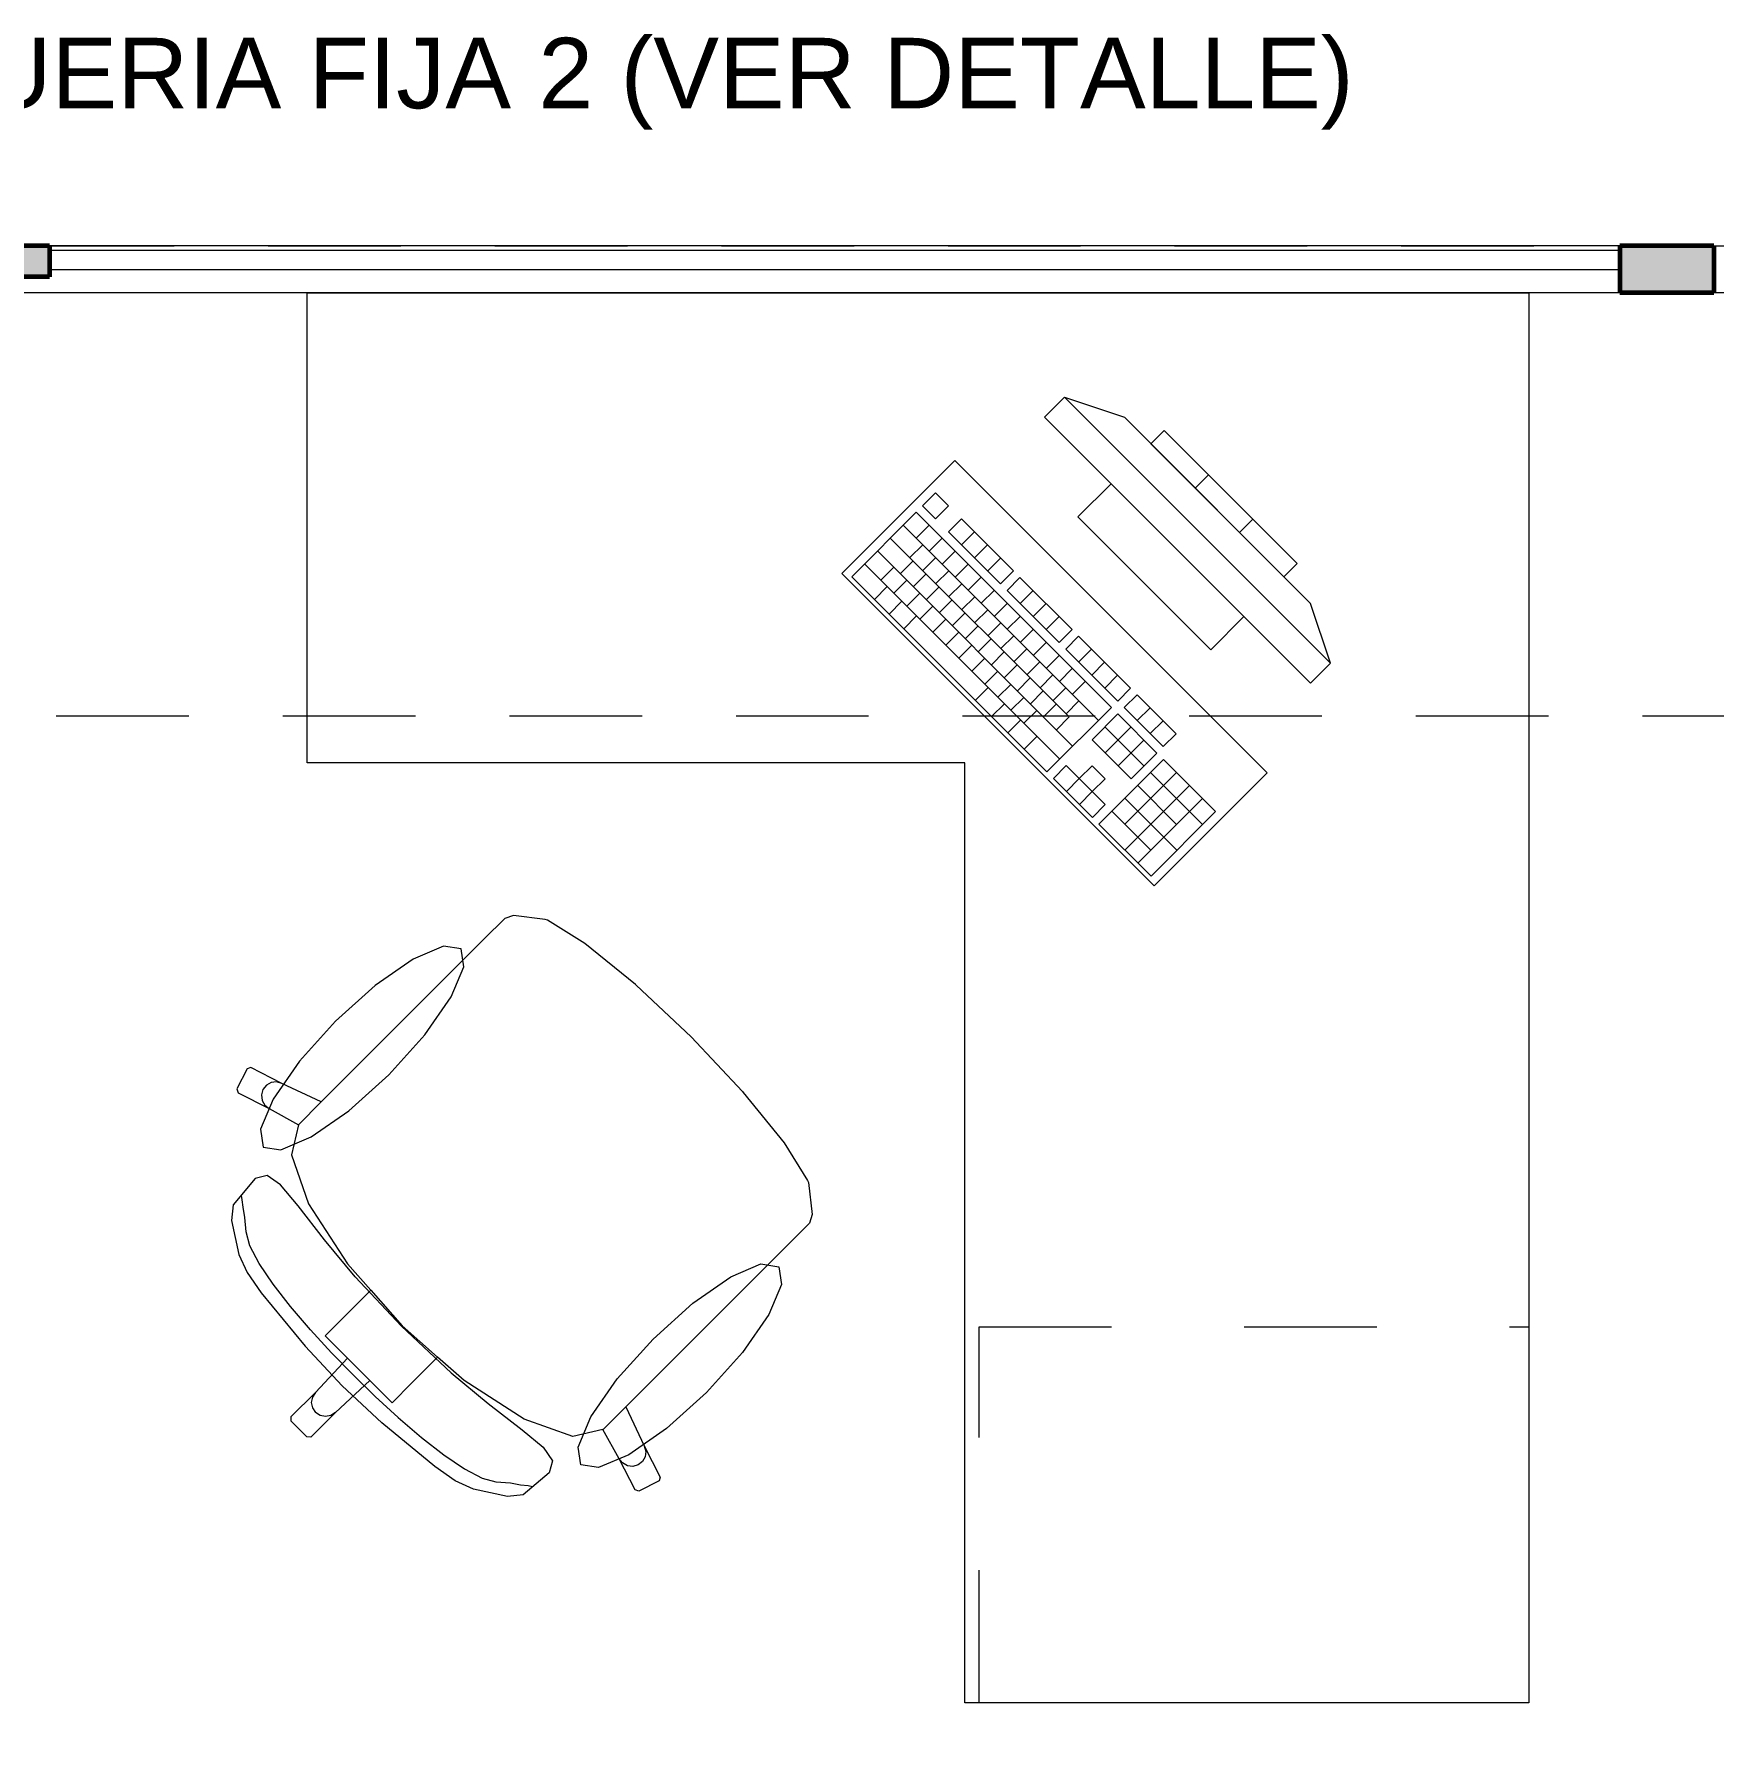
# Model space of a CAD drawing. Header units: inches. Extents: x -38 to 5698, y -33 to 92.
# Drawn here: x 303.458 to 305.245, y 15.813 to 17.625 of the extents above; entities that cross this region are included whole.
import ezdxf

# ---------------------------------------------------------------- set-up
doc = ezdxf.new("R2010")
doc.units = ezdxf.units.IN
doc.header["$MEASUREMENT"] = 0
doc.set_wipeout_variables(frame=1)
for name, pattern in [('Hidden Line', [0.195611, 0.141111, -0.0545]), ('Rayas', [0.282222, 0.141111, -0.141111]), ('Wipeout_Contour', [1, 0, -1])]:
    doc.linetypes.add(name, pattern=pattern)
for name, color, linetype in [('02 _ ARQ _ ZON _ Espacio.3D', 7, 'Continuous'), ('08 _ STR _ EXT _ 09 Vigas', 7, 'Continuous'), ('Acabado - Muros', 7, 'Continuous'), ('Interior - Mobiliario', 7, 'Continuous'), ('Notas - Etiquetas', 251, 'Continuous')]:
    doc.layers.add(name, color=color, linetype=linetype)
doc.styles.add('Estilo_Generado_4', font='swisse.ttf')
doc.dimstyles.new('Estilo_Generado__8', dxfattribs={"dimtxt": 0.18, "dimasz": 0.0912, "dimexe": 0.18, "dimexo": 0.0625, "dimgap": 0, "dimtad": 0, "dimtih": 1, "dimtoh": 1, "dimdec": 4, "dimzin": 0, "dimdsep": 46, "dimcen": 0.09, "dimadec": 0, "dimazin": 0, "dimtfac": 1, "dimtdec": 4, "dimtmove": 0, "dimatfit": 3, "dimldrblk": 'ARROWHEAD_5', "dimfxl": 1, "dimtolj": 1, "dimtzin": 0, "dimarcsym": 0})

# ---------------------------------------------------------------- blocks, each defined once
blk = doc.blocks.new('ARROWHEAD_5')
at = {"linetype": 'Continuous', "lineweight": 0}
blk.add_hatch(color=0, dxfattribs=at).paths.add_polyline_path([(-1, 0.2679), (0, 0), (-1, -0.2679)])
at = {"color": 0, "linetype": 'Continuous', "lineweight": 0}
blk.add_line((0, 0), (-1, 0), dxfattribs=at)

msp = doc.modelspace()

# ---------------------------------------------------------------- linework, layer by layer
at = {"layer": '02 _ ARQ _ ZON _ Espacio.3D', "color": 254, "linetype": 'Continuous', "lineweight": 0, "flags": 128}
for points in [[(297.57, 17.4), (322.07, 17.4)], [(308.07, 16.5), (307.57, 16.5), (307.57, 17.35), (303.045, 17.35), (303.044, 7.7), (306.9526, 7.7), (306.9514, 7.3505), (307.57, 7.3505), (307.57, 8.1), (308.07, 8.1)]]:
    msp.add_lwpolyline(points, dxfattribs=at)
at = {"layer": '08 _ STR _ EXT _ 09 Vigas', "color": 251, "linetype": 'Hidden Line', "lineweight": 13}
msp.add_line((301.07, 16.9), (307.57, 16.9), dxfattribs=at)
at = {"layer": 'Acabado - Muros', "color": 7, "linetype": 'Continuous', "lineweight": 60}
msp.add_line((305.245, 17.4), (305.245, 17.35), dxfattribs=at)
at = {"layer": 'Interior - Mobiliario', "color": 175, "linetype": 'Continuous', "lineweight": 13}
for p, q in [((304.554, 17.2389), (304.5328, 17.2177)), ((304.8369, 16.9561), (304.554, 17.2389)), ((304.554, 17.2389), (304.6177, 17.2177)), ((304.5328, 17.2177), (304.8156, 16.9349)), ((304.6177, 17.2177), (304.8156, 17.0197)), ((304.6601, 17.2036), (304.6459, 17.1894)), ((304.8015, 17.0621), (304.6601, 17.2036)), ((304.6459, 17.1894), (304.7874, 17.048)), ((304.6035, 17.147), (304.5682, 17.1116)), ((304.7449, 17.0056), (304.6035, 17.147)), ((304.6931, 17.1423), (304.7072, 17.1564)), ((304.4166, 17.1372), (304.4029, 17.1235)), ((304.4305, 17.1233), (304.4166, 17.1372)), ((304.3961, 17.1166), (304.3275, 17.048)), ((304.6038, 16.9089), (304.3961, 17.1166)), ((304.4029, 17.1235), (304.4168, 17.1096)), ((304.4168, 17.1096), (304.4305, 17.1233)), ((304.5682, 17.1116), (304.7096, 16.9702)), ((304.3823, 17.1029), (304.5901, 16.8952)), ((304.3962, 17.089), (304.4099, 17.1028)), ((304.4443, 17.1095), (304.4306, 17.0958)), ((304.4306, 17.0958), (304.486, 17.0404)), ((304.4997, 17.0541), (304.4443, 17.1095)), ((304.4445, 17.0819), (304.4582, 17.0956)), ((304.7402, 17.0951), (304.7544, 17.1093)), ((304.3549, 17.0755), (304.5626, 16.8677)), ((304.3686, 17.0892), (304.559, 16.8988)), ((304.3894, 17.0684), (304.4031, 17.0821)), ((304.41, 17.0752), (304.4238, 17.0889)), ((304.4239, 17.0613), (304.4376, 17.0751)), ((304.4583, 17.0681), (304.472, 17.0818)), ((304.3412, 17.0617), (304.5489, 16.854)), ((304.3585, 17.0444), (304.3722, 17.0581)), ((304.3792, 17.0512), (304.3929, 17.0649)), ((304.4033, 17.0546), (304.417, 17.0683)), ((304.4377, 17.0475), (304.4514, 17.0612)), ((304.4722, 17.0542), (304.4859, 17.0679)), ((304.7874, 17.048), (304.8015, 17.0621)), ((304.3275, 17.048), (304.5352, 16.8403)), ((304.3724, 17.0306), (304.3861, 17.0443)), ((304.393, 17.0374), (304.4067, 17.0511)), ((304.4171, 17.0407), (304.4308, 17.0544)), ((304.4309, 17.0269), (304.4447, 17.0406)), ((304.4516, 17.0336), (304.4653, 17.0474)), ((304.486, 17.0404), (304.4997, 17.0541)), ((304.5066, 17.0472), (304.4929, 17.0334)), ((304.562, 16.9918), (304.5066, 17.0472)), ((304.3517, 17.0238), (304.3654, 17.0375)), ((304.3673, 17.0082), (304.381, 17.0219)), ((304.3862, 17.0167), (304.3999, 17.0305)), ((304.4068, 17.0235), (304.4206, 17.0372)), ((304.4207, 17.0097), (304.4344, 17.0234)), ((304.4448, 17.013), (304.4585, 17.0267)), ((304.4654, 17.0198), (304.4791, 17.0335)), ((304.4929, 17.0334), (304.5483, 16.9781)), ((304.5068, 17.0196), (304.5205, 17.0333)), ((304.3829, 16.9926), (304.3966, 17.0064)), ((304.4001, 17.0029), (304.4138, 17.0166)), ((304.4139, 16.989), (304.4276, 17.0028)), ((304.4345, 16.9958), (304.4483, 17.0095)), ((304.4586, 16.9992), (304.4724, 17.0129)), ((304.4793, 17.006), (304.493, 17.0197)), ((304.4931, 16.9921), (304.5068, 17.0058)), ((304.5206, 17.0058), (304.5343, 17.0195)), ((304.5345, 16.9919), (304.5482, 17.0056)), ((304.7096, 16.9702), (304.7449, 17.0056)), ((304.8369, 16.9561), (304.8156, 17.0197)), ((304.4278, 16.9752), (304.4415, 16.9889)), ((304.4484, 16.982), (304.4621, 16.9957)), ((304.4725, 16.9853), (304.4862, 16.999)), ((304.4863, 16.9715), (304.5, 16.9852)), ((304.507, 16.9783), (304.5207, 16.992)), ((304.5483, 16.9781), (304.562, 16.9918)), ((304.569, 16.9848), (304.5552, 16.9711)), ((304.6243, 16.9295), (304.569, 16.9848)), ((304.4416, 16.9613), (304.4553, 16.9751)), ((304.4622, 16.9681), (304.476, 16.9819)), ((304.4761, 16.9543), (304.4898, 16.968)), ((304.5002, 16.9576), (304.5139, 16.9713)), ((304.5208, 16.9644), (304.5345, 16.9781)), ((304.5552, 16.9711), (304.6106, 16.9157)), ((304.5691, 16.9573), (304.5828, 16.971)), ((304.4554, 16.9475), (304.4692, 16.9612)), ((304.4693, 16.9337), (304.483, 16.9474)), ((304.4899, 16.9404), (304.5036, 16.9542)), ((304.514, 16.9438), (304.5277, 16.9575)), ((304.5347, 16.9506), (304.5484, 16.9643)), ((304.5485, 16.9367), (304.5622, 16.9504)), ((304.5829, 16.9434), (304.5966, 16.9572)), ((304.8156, 16.9349), (304.8369, 16.9561)), ((304.459, 16.9165), (304.4728, 16.9302)), ((304.4831, 16.9198), (304.4969, 16.9335)), ((304.5038, 16.9266), (304.5175, 16.9403)), ((304.5279, 16.9299), (304.5416, 16.9436)), ((304.5417, 16.9161), (304.5554, 16.9298)), ((304.5624, 16.9229), (304.5761, 16.9366)), ((304.5968, 16.9296), (304.6105, 16.9433)), ((304.6106, 16.9157), (304.6243, 16.9295)), ((304.4764, 16.8992), (304.4901, 16.9129)), ((304.497, 16.906), (304.5107, 16.9197)), ((304.5176, 16.9127), (304.5313, 16.9265)), ((304.5315, 16.8989), (304.5452, 16.9126)), ((304.5556, 16.9022), (304.5693, 16.9159)), ((304.6313, 16.9225), (304.6176, 16.9088)), ((304.6728, 16.881), (304.6313, 16.9225)), ((304.4937, 16.8819), (304.5074, 16.8956)), ((304.5108, 16.8921), (304.5246, 16.9058)), ((304.5352, 16.8403), (304.6038, 16.9089)), ((304.5453, 16.8851), (304.559, 16.8988)), ((304.6107, 16.902), (304.5833, 16.8745)), ((304.6522, 16.8604), (304.6107, 16.902)), ((304.6176, 16.9088), (304.6591, 16.8673)), ((304.6314, 16.895), (304.6451, 16.9087)), ((304.6452, 16.8811), (304.659, 16.8948)), ((304.511, 16.8646), (304.5247, 16.8783)), ((304.597, 16.8882), (304.6385, 16.8467)), ((304.5971, 16.8607), (304.6245, 16.8881)), ((304.6591, 16.8673), (304.6728, 16.881)), ((304.5833, 16.8745), (304.6248, 16.833)), ((304.611, 16.8468), (304.6384, 16.8743)), ((304.6248, 16.833), (304.6522, 16.8604)), ((304.5558, 16.8471), (304.5421, 16.8334)), ((304.5697, 16.8333), (304.5558, 16.8471)), ((304.5834, 16.847), (304.5697, 16.8333)), ((304.5972, 16.8331), (304.5834, 16.847)), ((304.6592, 16.8535), (304.5906, 16.7849)), ((304.6182, 16.7848), (304.673, 16.8396)), ((304.6454, 16.8398), (304.7008, 16.7844)), ((304.7146, 16.7981), (304.6592, 16.8535)), ((304.5421, 16.8334), (304.5837, 16.7919)), ((304.556, 16.8195), (304.5697, 16.8333)), ((304.5697, 16.8333), (304.5835, 16.8194)), ((304.5835, 16.8194), (304.5972, 16.8331)), ((304.6183, 16.7572), (304.6869, 16.8258)), ((304.6317, 16.8261), (304.6733, 16.7845)), ((304.5698, 16.8057), (304.5835, 16.8194)), ((304.5974, 16.8056), (304.5835, 16.8194)), ((304.5837, 16.7919), (304.5974, 16.8056)), ((304.618, 16.8124), (304.6734, 16.757)), ((304.6321, 16.7434), (304.7007, 16.812)), ((304.5906, 16.7849), (304.646, 16.7295)), ((304.6043, 16.7986), (304.6459, 16.7571)), ((304.646, 16.7295), (304.7146, 16.7981)), ((303.9583, 16.6846), (303.9364, 16.6627)), ((303.9676, 16.6875), (303.9583, 16.6846)), ((304.0015, 16.6835), (303.9676, 16.6875)), ((304.0037, 16.6826), (304.0015, 16.6835)), ((304.0437, 16.6577), (304.0037, 16.6826)), ((303.9364, 16.6627), (303.9109, 16.6372)), ((304.0974, 16.6141), (304.0437, 16.6577)), ((303.9109, 16.6372), (303.763, 16.4893)), ((304.0982, 16.6134), (304.0974, 16.6141)), ((304.1566, 16.5586), (304.0982, 16.6134)), ((304.1566, 16.5586), (304.2114, 16.5003)), ((303.6841, 16.5246), (303.6733, 16.5032)), ((303.6882, 16.5259), (303.6841, 16.5246)), ((303.7213, 16.5089), (303.6882, 16.5259)), ((303.6733, 16.5032), (303.6746, 16.4991)), ((303.6746, 16.4991), (303.7077, 16.4822)), ((303.7011, 16.5024), (303.6995, 16.4968)), ((303.6995, 16.4968), (303.7002, 16.4909)), ((303.7047, 16.507), (303.7011, 16.5024)), ((303.7098, 16.5098), (303.7047, 16.507)), ((303.7156, 16.5105), (303.7098, 16.5098)), ((303.7213, 16.5089), (303.7156, 16.5105)), ((303.763, 16.4893), (303.7213, 16.5089)), ((304.2114, 16.5003), (304.2121, 16.4994)), ((304.2121, 16.4994), (304.2556, 16.4458)), ((303.7002, 16.4909), (303.7031, 16.4858)), ((303.7031, 16.4858), (303.7077, 16.4822)), ((303.7077, 16.4822), (303.7387, 16.4649)), ((303.7388, 16.4651), (303.763, 16.4893)), ((303.7387, 16.4649), (303.7313, 16.4329)), ((303.7388, 16.4651), (303.7387, 16.4649)), ((304.2556, 16.4458), (304.2806, 16.4057)), ((303.7313, 16.4329), (303.7496, 16.3809)), ((303.6926, 16.4078), (303.6694, 16.3799)), ((303.7056, 16.4112), (303.6926, 16.4078)), ((303.7199, 16.4012), (303.7056, 16.4112)), ((304.2806, 16.4057), (304.2815, 16.4036)), ((304.2815, 16.4036), (304.2854, 16.3697)), ((303.6791, 16.3852), (303.6783, 16.3897)), ((303.7385, 16.3789), (303.7199, 16.4012)), ((303.6694, 16.3799), (303.6676, 16.3632)), ((303.6799, 16.3772), (303.6791, 16.3852)), ((303.6819, 16.3664), (303.6799, 16.3772)), ((303.7664, 16.3427), (303.7385, 16.3789)), ((303.7496, 16.3809), (303.791, 16.3171)), ((304.2854, 16.3697), (304.2826, 16.3604)), ((303.6676, 16.3632), (303.6753, 16.327)), ((303.6831, 16.351), (303.6819, 16.3664)), ((303.687, 16.3363), (303.6831, 16.351)), ((304.2826, 16.3604), (304.2606, 16.3384)), ((303.6969, 16.3174), (303.687, 16.3363)), ((303.7991, 16.3034), (303.7664, 16.3427)), ((304.2606, 16.3384), (304.2351, 16.3129)), ((303.6753, 16.327), (303.6843, 16.3078)), ((303.7118, 16.2956), (303.6969, 16.3174)), ((303.791, 16.3171), (303.8158, 16.289)), ((304.2351, 16.3129), (304.0873, 16.1651)), ((303.6843, 16.3078), (303.6992, 16.2861)), ((303.7304, 16.2718), (303.7118, 16.2956)), ((303.8486, 16.2507), (303.7991, 16.3034)), ((303.6992, 16.2861), (303.746, 16.2294)), ((303.8158, 16.289), (303.7884, 16.2616)), ((303.8158, 16.289), (303.8491, 16.2511)), ((303.7515, 16.247), (303.7304, 16.2718)), ((303.7884, 16.2616), (303.7672, 16.2404)), ((303.7741, 16.2224), (303.7515, 16.247)), ((303.7672, 16.2404), (303.7909, 16.2168)), ((303.8486, 16.2507), (303.9014, 16.2012)), ((303.8869, 16.2178), (303.8491, 16.2511)), ((303.746, 16.2294), (303.7852, 16.1872)), ((303.7969, 16.1989), (303.7741, 16.2224)), ((303.7909, 16.2168), (303.7569, 16.1803)), ((303.7909, 16.2168), (303.8028, 16.2049)), ((303.8148, 16.1929), (303.8028, 16.2049)), ((303.8869, 16.2178), (303.8596, 16.1904)), ((303.9151, 16.193), (303.8869, 16.2178)), ((303.8148, 16.1929), (303.7782, 16.1589)), ((303.8274, 16.1481), (303.7852, 16.1872)), ((303.7969, 16.1989), (303.8204, 16.1761)), ((303.8384, 16.1693), (303.8148, 16.1929)), ((303.8596, 16.1904), (303.8384, 16.1693)), ((303.9014, 16.2012), (303.9407, 16.1685)), ((303.9789, 16.1517), (303.9151, 16.193)), ((303.7569, 16.1803), (303.7308, 16.1542)), ((303.7537, 16.1754), (303.7525, 16.1697)), ((303.7525, 16.1697), (303.7537, 16.1639)), ((303.7569, 16.1803), (303.7537, 16.1754)), ((303.8204, 16.1761), (303.845, 16.1536)), ((303.9407, 16.1685), (303.9769, 16.1405)), ((303.7308, 16.1542), (303.7308, 16.1499)), ((303.7308, 16.1499), (303.7394, 16.1414)), ((303.7782, 16.1589), (303.7521, 16.1328)), ((303.7537, 16.1639), (303.757, 16.159)), ((303.7619, 16.1558), (303.757, 16.159)), ((303.7676, 16.1546), (303.7619, 16.1558)), ((303.7734, 16.1557), (303.7676, 16.1546)), ((303.7782, 16.1589), (303.7734, 16.1557)), ((303.845, 16.1536), (303.8697, 16.1324)), ((304.0309, 16.1333), (303.9789, 16.1517)), ((304.063, 16.1408), (304.0873, 16.1651)), ((304.0873, 16.1651), (304.1068, 16.1233)), ((303.7479, 16.1329), (303.7394, 16.1414)), ((303.7521, 16.1328), (303.7479, 16.1329)), ((303.8841, 16.1013), (303.8274, 16.1481)), ((303.8697, 16.1324), (303.8935, 16.1138)), ((303.9769, 16.1405), (303.9991, 16.1219)), ((304.0628, 16.1408), (304.0309, 16.1333)), ((304.063, 16.1408), (304.0628, 16.1408)), ((304.0801, 16.1098), (304.0628, 16.1408)), ((303.8935, 16.1138), (303.9154, 16.099)), ((303.9991, 16.1219), (304.0092, 16.1076)), ((304.1068, 16.1233), (304.1085, 16.1176)), ((304.1068, 16.1233), (304.1238, 16.0902)), ((304.1085, 16.1176), (304.1078, 16.1118)), ((303.9057, 16.0864), (303.8841, 16.1013)), ((303.9154, 16.099), (303.9342, 16.089)), ((304.0092, 16.1076), (304.0057, 16.0947)), ((304.0838, 16.1052), (304.0801, 16.1098)), ((304.0971, 16.0767), (304.0801, 16.1098)), ((304.0889, 16.1023), (304.0838, 16.1052)), ((304.0947, 16.1016), (304.0889, 16.1023)), ((304.1004, 16.1031), (304.0947, 16.1016)), ((304.105, 16.1067), (304.1004, 16.1031)), ((304.1078, 16.1118), (304.105, 16.1067)), ((303.925, 16.0774), (303.9057, 16.0864)), ((303.9611, 16.0696), (303.925, 16.0774)), ((303.9342, 16.089), (303.949, 16.0851)), ((303.949, 16.0851), (303.9644, 16.084)), ((303.9644, 16.084), (303.9751, 16.0819)), ((303.9751, 16.0819), (303.9832, 16.0811)), ((304.0057, 16.0947), (303.9779, 16.0715)), ((303.9832, 16.0811), (303.9877, 16.0803)), ((304.1225, 16.0862), (304.1011, 16.0753)), ((304.1238, 16.0902), (304.1225, 16.0862)), ((303.9779, 16.0715), (303.9611, 16.0696)), ((304.1011, 16.0753), (304.0971, 16.0767))]:
    msp.add_line(p, q, dxfattribs=at)
at = {"layer": 'Interior - Mobiliario', "color": 175, "linetype": 'Rayas', "lineweight": 13}
for p, q in [((304.463, 15.85), (304.463, 16.25)), ((304.463, 16.25), (305.048, 16.25))]:
    msp.add_line(p, q, dxfattribs=at)
at = {"layer": 'Interior - Mobiliario', "color": 175, "linetype": 'Continuous', "lineweight": 13, "flags": 128}
for points in [[(304.4373, 17.1717), (304.3171, 17.0515), (304.6495, 16.7192), (304.7697, 16.8394)], [(303.7781, 16.5751), (303.74, 16.5326), (303.7119, 16.4922), (303.6983, 16.4602), (303.7012, 16.4413), (303.7201, 16.4384), (303.7522, 16.452), (303.7925, 16.48), (303.835, 16.5182), (303.8732, 16.5606), (303.9012, 16.601), (303.9148, 16.6331), (303.9119, 16.652), (303.893, 16.6549), (303.8609, 16.6413), (303.8206, 16.6132)], [(304.173, 16.1802), (304.1306, 16.142), (304.0902, 16.114), (304.0581, 16.1004), (304.0392, 16.1033), (304.0363, 16.1222), (304.0499, 16.1542), (304.078, 16.1946), (304.1161, 16.2371), (304.1586, 16.2752), (304.199, 16.3032), (304.231, 16.3169), (304.2499, 16.314), (304.2528, 16.2951), (304.2392, 16.263), (304.2112, 16.2226)]]:
    msp.add_lwpolyline(points, close=True, dxfattribs=at)

# ---------------------------------------------------------------- texts
at = {"layer": 'Notas - Etiquetas', "color": 8, "linetype": 'Continuous', "lineweight": 13, "insert": (303.0861, 17.5725), "char_height": 0.075, "attachment_point": 4, "style": 'Estilo_Generado_4'}
msp.add_mtext('\\A1;{\\pql;\\fSwis721 Ex BT|b0|i0|c0|p34;TABIQUERIA FIJA 2 (VER DETALLE)\\fSwis721 Ex BT|b0|i0|c0|p34; }', dxfattribs=at)

# ---------------------------------------------------------------- next in the draw order: wipeouts: each hides what was drawn before it
at = {"color": 254, "linetype": 'Wipeout_Contour', "lineweight": 0, "ltscale": 14633.564817}
msp.add_wipeout([(303.474, 17.367), (303.4575, 17.367), (303.4575, 17.35), (305.145, 17.35), (305.145, 17.4), (303.474, 17.4)], dxfattribs=at).dxf.layer = 'Acabado - Muros'

# ---------------------------------------------------------------- next in the draw order: linework, layer by layer
at = {"layer": 'Acabado - Muros', "color": 7, "linetype": 'Continuous', "lineweight": 60}
msp.add_line((305.245, 17.35), (305.145, 17.35), dxfattribs=at)
at = {"layer": 'Acabado - Muros', "color": 251, "linetype": 'Continuous', "lineweight": 13, "flags": 128}
for points in [[(305.145, 17.4), (303.474, 17.4)], [(305.145, 17.35), (303.4575, 17.35), (301.77, 17.35)]]:
    msp.add_lwpolyline(points, dxfattribs=at)
at = {"layer": 'Interior - Mobiliario', "color": 175, "linetype": 'Continuous', "lineweight": 13, "flags": 128}
msp.add_lwpolyline([(305.048, 17.35), (305.048, 15.85), (304.448, 15.85), (304.448, 16.85), (303.748, 16.85), (303.748, 17.35)], close=True, dxfattribs=at)

# ---------------------------------------------------------------- next in the draw order: wipeouts: each hides what was drawn before it
at = {"color": 254, "linetype": 'Wipeout_Contour', "lineweight": 0, "ltscale": 9756.194168}
msp.add_wipeout([(303.474, 17.395), (303.474, 17.375), (305.145, 17.375), (305.145, 17.395)], dxfattribs=at).dxf.layer = 'Acabado - Muros'

# ---------------------------------------------------------------- next in the draw order: hatches: boundary and pattern name
at = {"layer": 'Acabado - Muros', "linetype": 'Continuous', "lineweight": 0}
for points in [[(303.441, 17.367), (303.474, 17.367), (303.474, 17.4), (303.441, 17.4)], [(305.145, 17.4), (305.145, 17.35), (305.245, 17.35), (305.245, 17.4)]]:
    msp.add_hatch(color=254, dxfattribs=at).paths.add_polyline_path(points)

# ---------------------------------------------------------------- next in the draw order: linework, layer by layer
at = {"layer": '08 _ STR _ EXT _ 09 Vigas', "color": 251, "linetype": 'Hidden Line', "lineweight": 13}
msp.add_line((287.07, 17.4), (307.57, 17.4), dxfattribs=at)
at = {"layer": 'Acabado - Muros', "color": 7, "linetype": 'Continuous', "lineweight": 60}
for p, q in [((303.474, 17.4), (303.441, 17.4)), ((303.474, 17.4), (303.474, 17.367)), ((305.145, 17.4), (305.145, 17.35)), ((305.245, 17.4), (305.145, 17.4)), ((303.474, 17.367), (303.441, 17.367))]:
    msp.add_line(p, q, dxfattribs=at)
at = {"layer": 'Acabado - Muros', "color": 7, "linetype": 'Continuous', "lineweight": 13, "flags": 128}
msp.add_lwpolyline([(303.474, 17.395), (303.474, 17.375), (305.145, 17.375), (305.145, 17.395)], close=True, dxfattribs=at)

# ---------------------------------------------------------------- next in the draw order: leaders
at = {"layer": 'Notas - Etiquetas', "color": 8, "linetype": 'Continuous', "lineweight": 13, "annotation_type": 0, "has_hookline": 1, "hookline_direction": 0, "text_width": 1.9482}
msp.add_leader([(302.1556, 17.385), (302.3065, 17.5725), (303.0861, 17.5725)], dimstyle='Estilo_Generado__8', dxfattribs=at)

doc.saveas('drawing.dxf')
